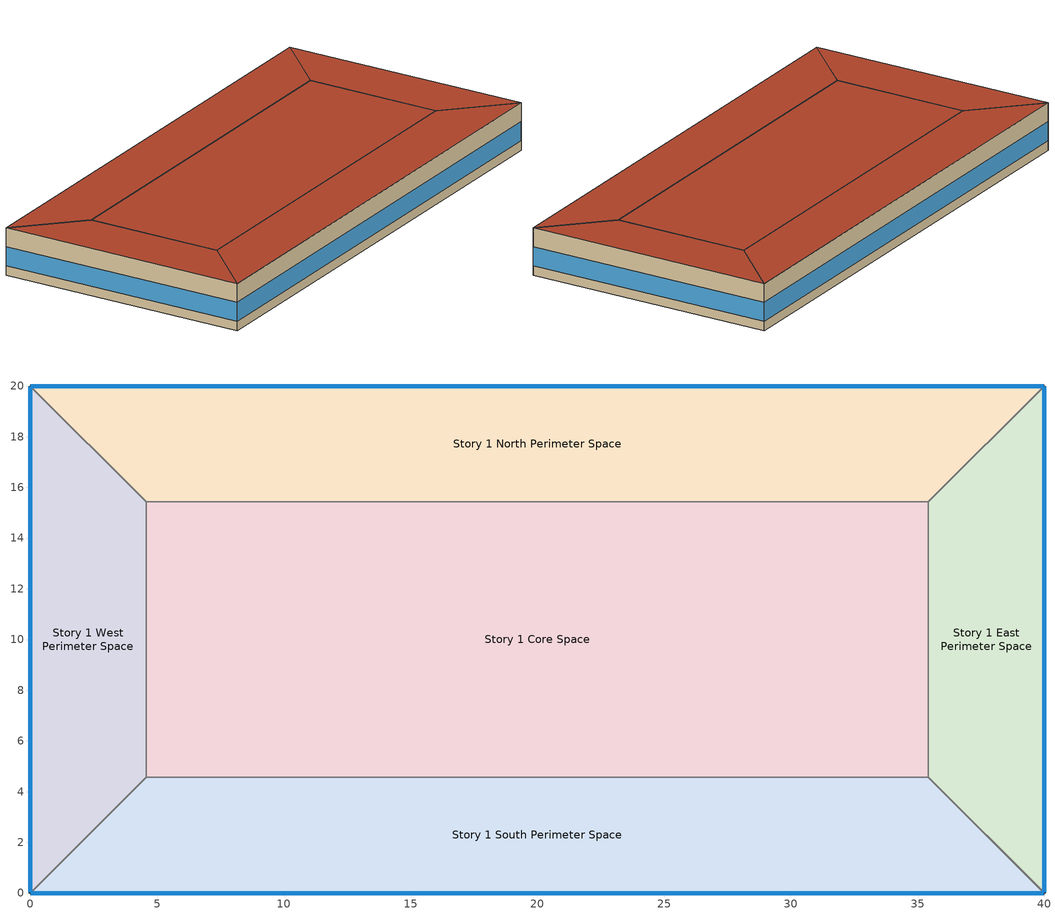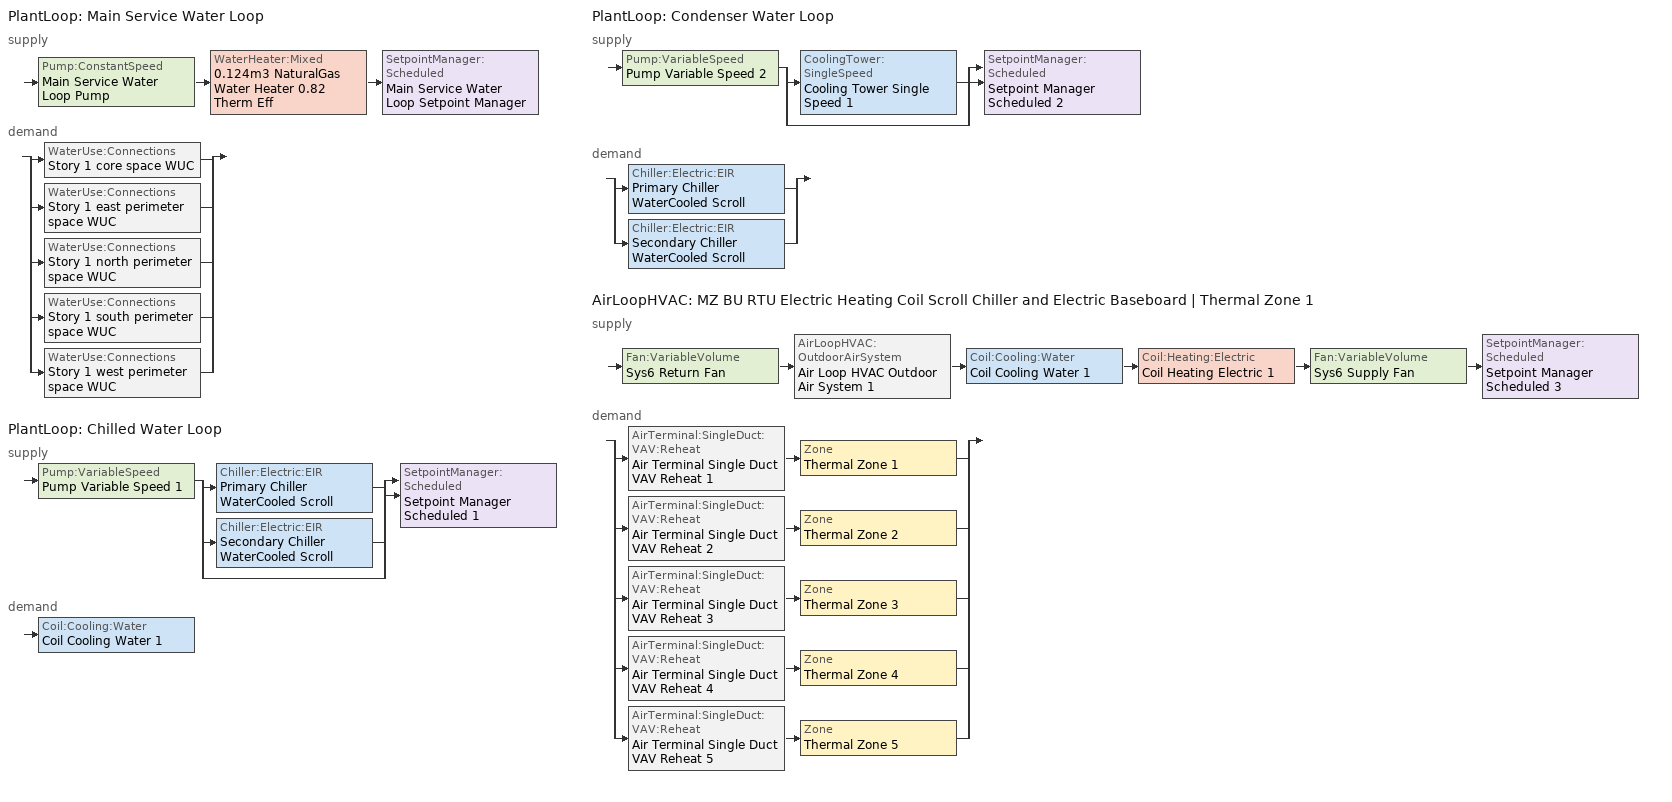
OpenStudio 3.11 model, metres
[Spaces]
Story 1 West Perimeter Space
 floor ground: 0,20 4.57,15.43 4.57,4.57 0,0 z0
 wall outside: 0,20 0,0 z0:3.8
 wall to Story 1 North Perimeter Space: 4.57,15.43 0,20 z0:3.8
 wall to Story 1 Core Space: 4.57,4.57 4.57,15.43 z0:3.8
 wall to Story 1 South Perimeter Space: 0,0 4.57,4.57 z0:3.8
 window: 0,19.97 0,0.03 z0.76:2.28
 roof outside: 0,0 4.57,4.57 4.57,15.43 0,20 z3.8
Story 1 North Perimeter Space
 floor ground: 40,20 35.43,15.43 4.57,15.43 0,20 z0
 wall outside: 40,20 0,20 z0:3.8
 wall to Story 1 East Perimeter Space: 35.43,15.43 40,20 z0:3.8
 wall to Story 1 Core Space: 4.57,15.43 35.43,15.43 z0:3.8
 window: 39.97,20 0.03,20 z0.76:2.28
 roof outside: 35.43,15.43 40,20 0,20 4.57,15.43 z3.8
Story 1 East Perimeter Space
 floor ground: 40,20 40,0 35.43,4.57 35.43,15.43 z0
 wall outside: 40,0 40,20 z0:3.8
 wall to Story 1 South Perimeter Space: 35.43,4.57 40,0 z0:3.8
 wall to Story 1 Core Space: 35.43,15.43 35.43,4.57 z0:3.8
 window: 40,0.03 40,19.97 z0.76:2.28
 roof outside: 40,0 40,20 35.43,15.43 35.43,4.57 z3.8
Story 1 South Perimeter Space
 floor ground: 35.43,4.57 40,0 0,0 4.57,4.57 z0
 wall outside: 0,0 40,0 z0:3.8
 wall to Story 1 Core Space: 35.43,4.57 4.57,4.57 z0:3.8
 window: 0.03,0 39.97,0 z0.76:2.28
 roof outside: 40,0 35.43,4.57 4.57,4.57 0,0 z3.8
Story 1 Core Space
 floor ground: 35.43,15.43 35.43,4.57 4.57,4.57 4.57,15.43 z0
 roof outside: 35.43,4.57 35.43,15.43 4.57,15.43 4.57,4.57 z3.8
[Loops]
PlantLoop 'Main Service Water Loop'
 supply: Pump:ConstantSpeed 'Main Service Water Loop Pump' > WaterHeater:Mixed '0.124m3 NaturalGas Water Heater 0.82 Therm Eff' > SetpointManager:Scheduled 'Main Service Water Loop Setpoint Manager'
 demand: split
  | WaterUse:Connections 'Story 1 core space WUC'
  | WaterUse:Connections 'Story 1 east perimeter space WUC'
  | WaterUse:Connections 'Story 1 north perimeter space WUC'
  | WaterUse:Connections 'Story 1 south perimeter space WUC'
  | WaterUse:Connections 'Story 1 west perimeter space WUC'
PlantLoop 'Chilled Water Loop'
 supply: Pump:VariableSpeed 'Pump Variable Speed 1' > split
  | Chiller:Electric:EIR 'Primary Chiller WaterCooled Scroll'
  | Chiller:Electric:EIR 'Secondary Chiller WaterCooled Scroll'
  | bypass
  join > SetpointManager:Scheduled 'Setpoint Manager Scheduled 1'
 demand: Coil:Cooling:Water 'Coil Cooling Water 1'
PlantLoop 'Condenser Water Loop'
 supply: Pump:VariableSpeed 'Pump Variable Speed 2' > split
  | CoolingTower:SingleSpeed 'Cooling Tower Single Speed 1'
  | bypass
  join > SetpointManager:Scheduled 'Setpoint Manager Scheduled 2'
 demand: split
  | Chiller:Electric:EIR 'Primary Chiller WaterCooled Scroll'
  | Chiller:Electric:EIR 'Secondary Chiller WaterCooled Scroll'
AirLoopHVAC 'MZ BU RTU Electric Heating Coil Scroll Chiller and Electric Baseboard | Thermal Zone 1'
 supply: Fan:VariableVolume 'Sys6 Return Fan' > AirLoopHVAC:OutdoorAirSystem 'Air Loop HVAC Outdoor Air System 1' > Coil:Cooling:Water 'Coil Cooling Water 1' > Coil:Heating:Electric 'Coil Heating Electric 1' > Fan:VariableVolume 'Sys6 Supply Fan' > SetpointManager:Scheduled 'Setpoint Manager Scheduled 3'
 demand: split
  | AirTerminal:SingleDuct:VAV:Reheat 'Air Terminal Single Duct VAV Reheat 1' > Zone 'Thermal Zone 1'
  | AirTerminal:SingleDuct:VAV:Reheat 'Air Terminal Single Duct VAV Reheat 2' > Zone 'Thermal Zone 2'
  | AirTerminal:SingleDuct:VAV:Reheat 'Air Terminal Single Duct VAV Reheat 3' > Zone 'Thermal Zone 3'
  | AirTerminal:SingleDuct:VAV:Reheat 'Air Terminal Single Duct VAV Reheat 4' > Zone 'Thermal Zone 4'
  | AirTerminal:SingleDuct:VAV:Reheat 'Air Terminal Single Duct VAV Reheat 5' > Zone 'Thermal Zone 5'
[Building]
Small Office: North Axis {deg}=-0; Space Type=ASHRAE 189.1-2009 ClimateZone 4-8 SmallOffice; Default Construction Set=ASHRAE 189.1-2009 ClimateZone 5 (smoff) ConstSet
[ClimateZones]
Climate Zone Institution Name 1=ASHRAE; Climate Zone Document Name 1=ANSI/ASHRAE Standard 169; Climate Zone Document Year 1=2006; Climate Zone Institution Name 2=CEC; Climate Zone Document Name 2=California Climate Zone Descriptions; Climate Zone Document Year 2=1995
[Site]
Site 1: Latitude {deg}=43.67; Longitude {deg}=-79.63; Time Zone {hr}=-5; Elevation {m}=173
[SizingPeriod:DesignDay] Barometric Pressure {Pa}=99264; Sky Clearness=0; Rain Indicator=No; Snow Indicator=No; Day of Month=21; Daylight Saving Time Indicator=No; Dry-Bulb Temperature Range Modifier Type=DefaultMultipliers
Name | Maximum Dry-Bulb Temperature {C} | Daily Dry-Bulb Temperature Range {deltaC} | Wind Speed {m/s} | Wind Direction {deg} | Month | Day Type | Humidity Condition Type | Wetbulb or DewPoint at Maximum Dry-Bulb {C} | Solar Model Indicator | ASHRAE Clear Sky Optical Depth for Beam Irradiance | ASHRAE Clear Sky Optical Depth for Diffuse Irradiance | Enthalpy at Maximum Dry-Bulb {J/kg}
Toronto Int'l Ann Clg .4% Condns DB=>MWB | 31.2 | 10.2 | 5.8 | 270 | 7 | SummerDesignDay | Wetbulb | 22.2 | ASHRAETau | 0.473 | 1.952
Toronto Int'l Ann Clg .4% Condns WB=>MDB | 29 | 10.2 | 5.8 | 270 | 7 | SummerDesignDay | Wetbulb | 23.6 | ASHRAETau | 0.473 | 1.952
Toronto Int'l Ann Clg .4% Condns Enth=>MDB | 29.1 | 10.2 | 5.8 | 270 | 7 | SummerDesignDay | Enthalpy |  | ASHRAETau | 0.473 | 1.952 | 71300
Toronto Int'l Ann Htg 99.6% Condns DB | -18.8 | 0 | 4.3 | 340 | 1 | WinterDesignDay | Wetbulb | -18.8 | ASHRAEClearSky
Toronto Int'l Ann Clg .4% Condns DP=>MDB | 26.5 | 10.2 | 5.8 | 270 | 7 | SummerDesignDay | Dewpoint | 21.9 | ASHRAETau | 0.473 | 1.952
Toronto Int'l Ann Hum_n 99.6% Condns DP=>MCDB | -18.3 | 0 | 4.3 | 340 | 1 | WinterDesignDay | Dewpoint | -23.6 | ASHRAEClearSky
Toronto Int'l Ann Htg Wind 99.6% Condns WS=>MCDB | -6.9 | 0 | 14 | 340 | 1 | WinterDesignDay | Wetbulb | -6.9 | ASHRAEClearSky
[Construction]
000 ExtSlabCarpet 4in ClimateZone 1-8: MAT-CC05 4 HW CONCRETE, CP02 CARPET PAD
000 Exterior Door: 000 F08 Metal surface, 000 I01 25mm insulation board
000 Exterior Window: 000 Clear 3mm, 000 Air 13mm, 000 Clear 3mm
000 Interior Ceiling: 000 M11 100mm lightweight concrete, 000 F05 Ceiling air space resistance, 000 F16 Acoustic tile
000 Interior Door; 000 Interior Partition: 000 G05 25mm wood
000 Interior Floor: 000 F16 Acoustic tile, 000 F05 Ceiling air space resistance, 000 M11 100mm lightweight concrete
000 Interior Wall: 000 G01a 19mm gypsum board, 000 F04 Wall air space resistance, 000 G01a 19mm gypsum board
000 Interior Window: 000 Clear 3mm
ASHRAE 189.1-2009 ExtRoof IEAD ClimateZone 2-5: Roof Membrane, Roof Insulation [21], Metal Decking
ASHRAE 189.1-2009 ExtWall Mass ClimateZone 5: 1IN Stucco, 8IN Concrete HW, Wall Insulation [40], 1/2IN Gypsum
ASHRAE 189.1-2009 ExtWindow ClimateZone 4-5: Theoretical Glass [207]
[DefaultConstructionSet]
ASHRAE 189.1-2009 ClimateZone 5 (smoff) ConstSet: Default Exterior Surface Constructions=ASHRAE 189.1-2009 ClimateZone 5 (smoff) Exterior DefSurfCons; Default Interior Surface Constructions=000 Interior DefSurfCons; Default Ground Contact Surface Constructions=000 Ground DefSurfCons; Default Exterior SubSurface Constructions=ASHRAE 189.1-2009 ClimateZone 5 (smoff) Exterior DefSubCons; Default Interior SubSurface Constructions=000 Interior DefSubCons; Interior Partition Construction=000 Interior Partition
[DefaultSubSurfaceConstructions] Glass Door Construction=000 Exterior Window; Skylight Construction=000 Exterior Window; Tubular Daylight Dome Construction=000 Interior Window; Tubular Daylight Diffuser Construction=000 Interior Window
Name | Fixed Window Construction | Operable Window Construction | Door Construction
000 Interior DefSubCons | 000 Interior Window | 000 Interior Window | 000 Interior Door
ASHRAE 189.1-2009 ClimateZone 5 (smoff) Exterior DefSubCons | ASHRAE 189.1-2009 ExtWindow ClimateZone 4-5 | ASHRAE 189.1-2009 ExtWindow ClimateZone 4-5 | 000 Exterior Door
[DefaultSurfaceConstructions]
Name | Floor Construction | Wall Construction | Roof Ceiling Construction
000 Ground DefSurfCons | 000 ExtSlabCarpet 4in ClimateZone 1-8 | 000 ExtSlabCarpet 4in ClimateZone 1-8 | 000 ExtSlabCarpet 4in ClimateZone 1-8
000 Interior DefSurfCons | 000 Interior Floor | 000 Interior Wall | 000 Interior Ceiling
ASHRAE 189.1-2009 ClimateZone 5 (smoff) Exterior DefSurfCons | 000 ExtSlabCarpet 4in ClimateZone 1-8 | ASHRAE 189.1-2009 ExtWall Mass ClimateZone 5 | ASHRAE 189.1-2009 ExtRoof IEAD ClimateZone 2-5
[Material]
Name | Roughness | Thickness {m} | Conductivity {W/m-K} | Density {kg/m3} | Specific Heat {J/kg-K} | Thermal Absorptance | Solar Absorptance | Visible Absorptance
000 F08 Metal surface | Smooth | 0.0008 | 45.28 | 7824 | 500
000 F16 Acoustic tile | MediumSmooth | 0.0191 | 0.06 | 368 | 590
000 G01a 19mm gypsum board | MediumSmooth | 0.019 | 0.16 | 800 | 1090
000 G05 25mm wood | MediumSmooth | 0.0254 | 0.15 | 608 | 1630
000 I01 25mm insulation board | MediumRough | 0.0254 | 0.03 | 43 | 1210
000 M11 100mm lightweight concrete | MediumRough | 0.1016 | 0.53 | 1280 | 840
1/2IN Gypsum | Smooth | 0.0127 | 0.16 | 784.9 | 830 | 0.9 | 0.92 | 0.92
1IN Stucco | Smooth | 0.0253 | 0.6918 | 1858 | 837 | 0.9 | 0.92 | 0.92
8IN Concrete HW | MediumRough | 0.2033 | 1.7296 | 2243 | 837 | 0.9 | 0.65 | 0.65
MAT-CC05 4 HW CONCRETE | Rough | 0.1016 | 1.311 | 2240 | 836.8 | 0.9 | 0.7 | 0.7
Metal Decking | MediumSmooth | 0.0015 | 45.006 | 7680 | 418.4 | 0.9 | 0.7 | 0.3
Roof Insulation [21] | MediumRough | 0.2105 | 0.049 | 265 | 836.8 | 0.9 | 0.7 | 0.7
Roof Membrane | VeryRough | 0.0095 | 0.16 | 1121.29 | 1460 | 0.9 | 0.7 | 0.7
Wall Insulation [40] | MediumRough | 0.0794 | 0.0432 | 91 | 837 | 0.9 | 0.5 | 0.5
[Material:AirGap]
Name | Thermal Resistance
000 F04 Wall air space resistance | 0.15
000 F05 Ceiling air space resistance | 0.18
[Material:NoMass]
CP02 CARPET PAD: Roughness=VeryRough; Thermal Resistance=0.2165; Thermal Absorptance=0.9; Solar Absorptance=0.7; Visible Absorptance=0.8
[WindowMaterial:Gas]
000 Air 13mm: Gas Type=Air; Thickness=0.0127
[WindowMaterial:Glazing] Optical Data Type=SpectralAverage; Thickness=0.003; Infrared Transmittance at Normal Incidence=0
Name | Solar Transmittance at Normal Incidence | Front Side Solar Reflectance at Normal Incidence | Back Side Solar Reflectance at Normal Incidence | Visible Transmittance at Normal Incidence | Front Side Visible Reflectance at Normal Incidence | Back Side Visible Reflectance at Normal Incidence | Front Side Infrared Hemispherical Emissivity | Back Side Infrared Hemispherical Emissivity | Conductivity | Dirt Correction Factor for Solar and Visible Transmittance | Solar Diffusing
000 Clear 3mm | 0.837 | 0.075 | 0.075 | 0.898 | 0.081 | 0.081 | 0.84 | 0.84 | 0.9
Theoretical Glass [207] | 0.3311 | 0.6189 | 0.6189 | 0.44 | 0.51 | 0.51 | 0.9 | 0.9 | 0.0133 | 1 | No
[DefaultScheduleSet]
SmallOffice Schedules: Number of People Schedule=NECB-A-Occupancy; People Activity Level Schedule=NECB-Activity; Lighting Schedule=NECB-A-Lighting; Electric Equipment Schedule=NECB-A-Electric-Equipment; Infiltration Schedule=Small Office Infil Quarter On
[DesignSpecification:OutdoorAir]
SmallOffice Outdoor Air: Outdoor Air Method=Sum; Outdoor Air Flow per Person=0.00253908; Outdoor Air Flow per Floor Area=0.0003048; Outdoor Air Flow Rate=0; Outdoor Air Flow Air Changes per Hour=0
[ElectricEquipment]
ASHRAE 189.1-2009 ClimateZone 4-8 SmallOffice ElecInst: Electric Equipment Definition=ASHRAE 189.1-2009 ClimateZone 4-8 SmallOffice ElecDef; Space or SpaceType=ASHRAE 189.1-2009 ClimateZone 4-8 SmallOffice
[ElectricEquipment:Definition]
ASHRAE 189.1-2009 ClimateZone 4-8 SmallOffice ElecDef: Design Level Calculation Method=Watts/Area; Watts per Space Floor Area=7.50273; Fraction Radiant=0.5
[Lights]
ASHRAE 189.1-2009 ClimateZone 4-8 SmallOffice LightsInst: Lights Definition=ASHRAE 189.1-2009 ClimateZone 4-8 SmallOffice LightsDef; Space or SpaceType=ASHRAE 189.1-2009 ClimateZone 4-8 SmallOffice
[Lights:Definition]
ASHRAE 189.1-2009 ClimateZone 4-8 SmallOffice LightsDef: Design Level Calculation Method=Watts/Area; Watts per Space Floor Area=7.10001; Fraction Radiant=0.5; Fraction Visible=0.2
[People]
ASHRAE 189.1-2009 ClimateZone 4-8 SmallOffice PeopInst: People Definition=SmallOffice PeopDef; Space or SpaceType=ASHRAE 189.1-2009 ClimateZone 4-8 SmallOffice; Work Efficiency Schedule=Work Efficiency Schedule; Clothing Insulation Calculation Method=ClothingInsulationSchedule; Clothing Insulation Schedule=Clothing Schedule; Air Velocity Schedule=Air Velocity Schedule
[People:Definition]
SmallOffice PeopDef: Number of People Calculation Method=People/Area; People per Space Floor Area {person/m2}=0.0500182; Fraction Radiant=0.3
[SpaceInfiltration:DesignFlowRate]
ASHRAE 189.1-2009 ClimateZone 4-8 SmallOffice Infil: Space or SpaceType=ASHRAE 189.1-2009 ClimateZone 4-8 SmallOffice; Schedule=Always On; Design Flow Rate Calculation Method=Flow/ExteriorArea; Flow per Exterior Surface Area {m3/s-m2}=0.000250063; Density Basis=Outdoor
[SpaceType]
ASHRAE 189.1-2009 ClimateZone 4-8 SmallOffice: Default Schedule Set=SmallOffice Schedules; Design Specification Outdoor Air Object=SmallOffice Outdoor Air; Standards Building Type=Space Function; Standards Space Type=Office enclosed > 25 m2
[ThermostatSetpoint:DualSetpoint] Heating Setpoint Temperature Schedule=Small Office HtgSetp; Cooling Setpoint Temperature Schedule=Small Office ClgSetp
Thermal Zone 1 Thermostat; Thermal Zone 2 Thermostat; Thermal Zone 3 Thermostat; Thermal Zone 4 Thermostat; Thermal Zone 5 Thermostat
[BuildingStory]
Story 1: Nominal Z Coordinate {m}=0; Nominal Floor to Floor Height {m}=3.8
[Space] Building Story=Story 1
Name | Thermal Zone
Story 1 West Perimeter Space | Thermal Zone 2
Story 1 North Perimeter Space | Thermal Zone 3
Story 1 East Perimeter Space | Thermal Zone 4
Story 1 South Perimeter Space | Thermal Zone 1
Story 1 Core Space | Thermal Zone 5
[ThermalZone] Use Ideal Air Loads=No
Name | Thermostat
Thermal Zone 1 | Thermal Zone 1 Thermostat
Thermal Zone 2 | Thermal Zone 2 Thermostat
Thermal Zone 3 | Thermal Zone 3 Thermostat
Thermal Zone 4 | Thermal Zone 4 Thermostat
Thermal Zone 5 | Thermal Zone 5 Thermostat
[Sizing:Zone] Zone Cooling Design Supply Air Temperature Input Method=TemperatureDifference; Zone Cooling Design Supply Air Temperature {C}=14; Zone Cooling Design Supply Air Temperature Difference {deltaC}=11; Zone Heating Design Supply Air Temperature Input Method=TemperatureDifference; Zone Heating Design Supply Air Temperature {C}=40; Zone Heating Design Supply Air Temperature Difference {deltaC}=21; Zone Cooling Design Supply Air Humidity Ratio {kg-H2O/kg-air}=0.0085; Zone Heating Design Supply Air Humidity Ratio {kg-H2O/kg-air}=0.008; Zone Heating Sizing Factor=1.3; Zone Cooling Sizing Factor=1.1; Cooling Design Air Flow Method=DesignDay; Heating Design Air Flow Method=DesignDay; Account for Dedicated Outdoor Air System=No; Dedicated Outdoor Air System Control Strategy=NeutralSupplyAir; Dedicated Outdoor Air Low Setpoint Temperature for Design {C}=Autosize; Dedicated Outdoor Air High Setpoint Temperature for Design {C}=Autosize; Zone Load Sizing Method=Sensible Load Only No Latent Load; Zone Latent Cooling Design Supply Air Humidity Ratio Input Method=HumidityRatioDifference; Zone Cooling Design Supply Air Humidity Ratio Difference {kgWater/kgDryAir}=0.005; Zone Latent Heating Design Supply Air Humidity Ratio Input Method=HumidityRatioDifference; Zone Humidification Design Supply Air Humidity Ratio Difference {kgWater/kgDryAir}=0.005; Sizing Option=Coincident; Heating Coil Sizing Method=None; Maximum Heating Capacity To Cooling Load Sizing Ratio {W/W}=1
Thermal Zone 1; Thermal Zone 2; Thermal Zone 3; Thermal Zone 4; Thermal Zone 5
[Zone equipment]
Thermal Zone 1: Zone HVAC Baseboard Convective Electric 1, Air Terminal Single Duct VAV Reheat 1
Thermal Zone 2: Zone HVAC Baseboard Convective Electric 2, Air Terminal Single Duct VAV Reheat 2
Thermal Zone 3: Zone HVAC Baseboard Convective Electric 3, Air Terminal Single Duct VAV Reheat 3
Thermal Zone 4: Zone HVAC Baseboard Convective Electric 4, Air Terminal Single Duct VAV Reheat 4
Thermal Zone 5: Zone HVAC Baseboard Convective Electric 5, Air Terminal Single Duct VAV Reheat 5
[PlantLoop] Glycol Concentration=0; Plant Loop Volume {m3}=Autocalculate; Load Distribution Scheme=Optimal
Name | Maximum Loop Temperature {C}
Main Service Water Loop | 60
Chilled Water Loop; Condenser Water Loop
[Sizing:Plant] Sizing Option=NonCoincident; Zone Timesteps in Averaging Window=1; Coincident Sizing Factor Mode=None
Name | Loop Type | Design Loop Exit Temperature {C} | Loop Design Temperature Difference {deltaC}
Main Service Water Loop | Heating | 60 | 5
Chilled Water Loop | Cooling | 7 | 6
Condenser Water Loop | Condenser | 29 | 6
[SetpointManager:Scheduled] Control Variable=Temperature
Name | Schedule
Main Service Water Loop Setpoint Manager | SHW Temp 60.0C
Setpoint Manager Scheduled 1 | CHW Temp
Setpoint Manager Scheduled 2 | CW Temp
Setpoint Manager Scheduled 3 | Supply Air Temp
[Pump:ConstantSpeed]
Main Service Water Loop Pump: Rated Flow Rate {m3/s}=autosize; Rated Pump Head {Pa}=179532; Rated Power Consumption {W}=autosize; Motor Efficiency=0.9; Fraction of Motor Inefficiencies to Fluid Stream=0; Pump Control Type=Intermittent; Design Power Sizing Method=PowerPerFlowPerPressure; Design Electric Power per Unit Flow Rate {W/(m3/s)}=348701.1; Design Shaft Power per Unit Flow Rate per Unit Head {W-s/m3-Pa}=1.28205
[WaterHeater:Mixed]
0.124m3 NaturalGas Water Heater 0.82 Therm Eff: Tank Volume {m3}=0.1239; Setpoint Temperature Schedule=SHW Temp 60.0C; Deadband Temperature Difference {deltaC}=2; Maximum Temperature Limit {C}=82.22; Heater Control Type=Cycle; Heater Maximum Capacity {W}=6473.8; Heater Fuel Type=NaturalGas; Heater Thermal Efficiency=0.82; Part Load Factor Curve=SWH-EFFFPLR-NECB2011; Off Cycle Parasitic Fuel Consumption Rate {W}=24.0769; Off Cycle Parasitic Fuel Type=NaturalGas; Off Cycle Parasitic Heat Fraction to Tank=0.8; On Cycle Parasitic Fuel Consumption Rate {W}=24.0769; On Cycle Parasitic Fuel Type=NaturalGas; On Cycle Parasitic Heat Fraction to Tank=0; Ambient Temperature Indicator=Schedule; Ambient Temperature Schedule=SHW Ambient Temp 22C; Off Cycle Loss Coefficient to Ambient Temperature {W/K}=4.48063; On Cycle Loss Coefficient to Ambient Temperature {W/K}=4.48063; Use Side Effectiveness=1; Source Side Effectiveness=1; Use Side Design Flow Rate {m3/s}=autosize; Source Side Design Flow Rate {m3/s}=autosize; Indirect Water Heating Recovery Time {hr}=1.5; Source Side Flow Control Mode=IndirectHeatPrimarySetpoint
[WaterHeater:Sizing]
0.124m3 NaturalGas Water Heater 0.82 Therm Eff: Design Mode=PeakDraw; Time Storage Can Meet Peak Draw {hr}=0.538503; Time for Tank Recovery {hr}=0; Nominal Tank Volume for Autosizing Plant Connections {m3}=1
[WaterUse:Equipment:Definition] Target Temperature Schedule=SHW Target 60.0C
Name | Peak Flow Rate {m3/s}
Story 1 core space Water Use Def | 8.01002e-06
Story 1 east perimeter space Water Use Def; Story 1 west perimeter space Water Use Def | 1.68535e-06
Story 1 north perimeter space Water Use Def; Story 1 south perimeter space Water Use Def | 3.86986e-06
[WaterUse:Equipment] Flow Rate Fraction Schedule=NECB-A-Service Water Heating
Name | Water Use Equipment Definition | Space
Story 1 core space | Story 1 core space Water Use Def | Story 1 Core Space
Story 1 east perimeter space | Story 1 east perimeter space Water Use Def | Story 1 East Perimeter Space
Story 1 north perimeter space | Story 1 north perimeter space Water Use Def | Story 1 North Perimeter Space
Story 1 south perimeter space | Story 1 south perimeter space Water Use Def | Story 1 South Perimeter Space
Story 1 west perimeter space | Story 1 west perimeter space Water Use Def | Story 1 West Perimeter Space
[WaterUse:Connections] Drain Water Heat Exchanger Type=None; Drain Water Heat Exchanger Destination=Plant
Name | Water Use Equipment Name 1
Story 1 core space WUC | Story 1 core space
Story 1 east perimeter space WUC | Story 1 east perimeter space
Story 1 north perimeter space WUC | Story 1 north perimeter space
Story 1 south perimeter space WUC | Story 1 south perimeter space
Story 1 west perimeter space WUC | Story 1 west perimeter space
[Pump:VariableSpeed] Pump Control Type=Intermittent; Skin Loss Radiative Fraction=0.5; Design Power Sizing Method=PowerPerFlowPerPressure; Design Electric Power per Unit Flow Rate {W/(m3/s)}=348701.1; Design Shaft Power per Unit Flow Rate per Unit Head {W-s/m3-Pa}=1.28205; Design Minimum Flow Rate Fraction=0
Pump Variable Speed 1; Pump Variable Speed 2
[Chiller:Electric:EIR] Reference Capacity {W}=Autosize; Reference COP {W/W}=5.5; Reference Chilled Water Flow Rate {m3/s}=Autosize; Condenser Type=WaterCooled; Design Heat Recovery Water Flow Rate {m3/s}=Autosize; Basin Heater Setpoint Temperature {C}=10; Condenser Heat Recovery Relative Capacity Fraction=1; Condenser Flow Control=ConstantFlow; Condenser Minimum Flow Fraction=0.2; Thermosiphon Minimum Temperature Difference=0
Name | Cooling Capacity Function of Temperature Curve | Electric Input to Cooling Output Ratio Function of Temperature Curve | Electric Input to Cooling Output Ratio Function of Part Load Ratio Curve
Primary Chiller WaterCooled Scroll | Curve Biquadratic 1 | Curve Biquadratic 2 | Curve Quadratic 1
Secondary Chiller WaterCooled Scroll | Curve Biquadratic 3 | Curve Biquadratic 4 | Curve Quadratic 2
[CoolingTower:SingleSpeed]
Cooling Tower Single Speed 1: Design Water Flow Rate {m3/s}=autosize; Design Air Flow Rate {m3/s}=autosize; Fan Power at Design Air Flow Rate {W}=autosize; U-Factor Times Area Value at Design Air Flow Rate {W/K}=autosize; Air Flow Rate in Free Convection Regime {m3/s}=autosize; U-Factor Times Area Value at Free Convection Air Flow Rate {W/K}=autosize; Performance Input Method=UFactorTimesAreaAndDesignWaterFlowRate; Free Convection Capacity {W}=0; Basin Heater Capacity {W/K}=0; Basin Heater Setpoint Temperature {C}=2; Evaporation Loss Mode=LossFactor; Evaporation Loss Factor {percent/K}=0.2; Drift Loss Percent {percent}=0.008; Blowdown Calculation Mode=ConcentrationRatio; Blowdown Concentration Ratio=3; Capacity Control=FanCycling; Number of Cells=1; Cell Control=MinimalCell; Cell Minimum  Water Flow Rate Fraction=0.33; Cell Maximum Water Flow Rate Fraction=2.5; Sizing Factor=1; Free Convection Air Flow Rate Sizing Factor=0.1; Free Convection U-Factor Times Area Value Sizing Factor=0.1; Heat Rejection Capacity and Nominal Capacity Sizing Ratio=1.25; Free Convection Nominal Capacity Sizing Factor=0.1; Design Inlet Air Dry-Bulb Temperature {C}=35; Design Inlet Air Wet-Bulb Temperature {C}=24; Design Approach Temperature {deltaC}=5; Design Range Temperature {deltaC}=6
[AirLoopHVAC]
MZ BU RTU Electric Heating Coil Scroll Chiller and Electric Baseboard | Thermal Zone 1: Availability Schedule=Always On Discrete; Design Supply Air Flow Rate {m3/s}=autosize; Design Return Air Flow Fraction of Supply Air Flow=1
[Sizing:System]
MZ BU RTU Electric Heating Coil Scroll Chiller and Electric Baseboard | Thermal Zone 1: Design Outdoor Air Flow Rate {m3/s}=Autosize; Central Heating Maximum System Air Flow Ratio=0.3; Preheat Design Temperature {C}=7; Preheat Design Humidity Ratio {kg-H2O/kg-Air}=0.008; Precool Design Temperature {C}=12.8; Precool Design Humidity Ratio {kg-H2O/kg-Air}=0.008; Central Cooling Design Supply Air Temperature {C}=13; Central Heating Design Supply Air Temperature {C}=13.1; 100% Outdoor Air in Cooling=No; 100% Outdoor Air in Heating=No; Central Cooling Design Supply Air Humidity Ratio {kg-H2O/kg-Air}=0.0085; Zone Maximum Outdoor Air Fraction=1; Cooling Supply Air Flow Rate Per Floor Area {m3/s-m2}=0.00996765; Cooling Fraction of Autosized Cooling Supply Air Flow Rate=1; Cooling Supply Air Flow Rate Per Unit Cooling Capacity {m3/s-W}=3.94755e-05; Heating Supply Air Flow Rate Per Floor Area {m3/s-m2}=0.00996765; Heating Fraction of Autosized Heating Supply Air Flow Rate=1; Heating Fraction of Autosized Cooling Supply Air Flow Rate=1; Heating Supply Air Flow Rate Per Unit Heating Capacity {m3/s-W}=3.15882e-05; Cooling Design Capacity Method=CoolingDesignCapacity; Cooling Design Capacity {W}=autosize; Cooling Design Capacity Per Floor Area {W/m2}=234.7; Fraction of Autosized Cooling Design Capacity=1; Heating Design Capacity Method=HeatingDesignCapacity; Heating Design Capacity {W}=autosize; Heating Design Capacity Per Floor Area {W/m2}=157; Fraction of Autosized Heating Design Capacity=1; Central Cooling Capacity Control Method=OnOff; Occupant Diversity=autosize; Heating Coil Sizing Method=None; Maximum Heating Capacity To Cooling Capacity Sizing Ratio {W/W}=1
[Fan:VariableVolume] Availability Schedule=Always On Discrete; Fan Total Efficiency=0.6045; Pressure Rise {Pa}=1017.592; Maximum Flow Rate {m3/s}=Autosize; Fan Power Minimum Flow Rate Input Method=FixedFlowRate; Fan Power Minimum Flow Fraction=0; Fan Power Minimum Air Flow Rate {m3/s}=0; Motor Efficiency=0.93; Motor In Airstream Fraction=1; Fan Power Coefficient 1=0.0407599; Fan Power Coefficient 2=0.088045; Fan Power Coefficient 3=-0.0729261; Fan Power Coefficient 4=0.94374; Fan Power Coefficient 5=0
Sys6 Supply Fan; Sys6 Return Fan
[Coil:Heating:Electric] Availability Schedule=Always On Discrete
Coil Heating Electric 1; Coil Heating Electric 2; Coil Heating Electric 3; Coil Heating Electric 4; Coil Heating Electric 5; Coil Heating Electric 6
[Coil:Cooling:Water]
Coil Cooling Water 1: Availability Schedule=Always On Discrete
[Controller:WaterCoil]
Controller Water Coil 1: Water Coil=Coil Cooling Water 1; Action=Reverse
[Controller:OutdoorAir]
Controller Outdoor Air 1: Minimum Outdoor Air Flow Rate {m3/s}=autosize; Maximum Outdoor Air Flow Rate {m3/s}=Autosize; Economizer Control Type=NoEconomizer; Economizer Control Action Type=ModulateFlow; Economizer Maximum Limit Dry-Bulb Temperature {C}=28; Economizer Maximum Limit Enthalpy {J/kg}=64000; Economizer Minimum Limit Dry-Bulb Temperature {C}=-100; Lockout Type=NoLockout; Minimum Limit Type=FixedMinimum; Controller Mechanical Ventilation=Controller Mechanical Ventilation 1; High Humidity Control=No; High Humidity Outdoor Air Flow Ratio=1; Control High Indoor Humidity Based on Outdoor Humidity Ratio=Yes; Heat Recovery Bypass Control Type=BypassWhenWithinEconomizerLimits; Economizer Operation Staging=InterlockedWithMechanicalCooling
[Controller:MechanicalVentilation]
Controller Mechanical Ventilation 1: Availability Schedule=Always On Discrete; System Outdoor Air Method=ZoneSum
[AirLoopHVAC:OutdoorAirSystem]
Air Loop HVAC Outdoor Air System 1: Controller=Controller Outdoor Air 1
[ZoneHVAC:Baseboard:Convective:Electric] Availability Schedule=Always On Discrete; Nominal Capacity {W}=autosize; Efficiency=1
Zone HVAC Baseboard Convective Electric 1; Zone HVAC Baseboard Convective Electric 2; Zone HVAC Baseboard Convective Electric 3; Zone HVAC Baseboard Convective Electric 4; Zone HVAC Baseboard Convective Electric 5
[AirTerminal:SingleDuct:VAV:Reheat] Availability Schedule=Always On Discrete; Maximum Air Flow Rate {m3/s}=AutoSize; Zone Minimum Air Flow Input Method=Constant; Constant Minimum Air Flow Fraction=0.3; Maximum Hot Water or Steam Flow Rate {m3/s}=AutoSize; Minimum Hot Water or Steam Flow Rate {m3/s}=0; Convergence Tolerance=0.001; Damper Heating Action=Normal; Maximum Flow per Zone Floor Area During Reheat {m3/s-m2}=AutoSize; Maximum Flow Fraction During Reheat=0.5; Maximum Reheat Air Temperature {C}=43; Control For Outdoor Air=No
Name | Fixed Minimum Air Flow Rate {m3/s} | Reheat Coil
Air Terminal Single Duct VAV Reheat 1 | 0.32383 | Coil Heating Electric 2
Air Terminal Single Duct VAV Reheat 2 | 0.14103 | Coil Heating Electric 3
Air Terminal Single Duct VAV Reheat 3 | 0.32383 | Coil Heating Electric 4
Air Terminal Single Duct VAV Reheat 4 | 0.14103 | Coil Heating Electric 5
Air Terminal Single Duct VAV Reheat 5 | 0.670279 | Coil Heating Electric 6
[Schedule:Constant]
Always On Discrete: Value=1
[Schedule:Ruleset]
Name | Default Day Schedule | Summer Design Day Schedule | Winter Design Day Schedule
Always On | Always On Default Schedule | Always On Summer Design Day | Always On Winter Design Day
Small Office HtgSetp | Small Office HtgSetp Default Schedule | Small Office HtgSetp Summer Design Day | Small Office HtgSetp Winter Design Day
Small Office Infil Quarter On | Small Office Infil Quarter On Default Schedule | Small Office Infil Quarter On Summer Design Day | Small Office Infil Quarter On Winter Design Day
Small Office ClgSetp | Small Office ClgSetp Default Schedule | Small Office ClgSetp Summer Design Day | Small Office ClgSetp Winter Design Day
Clothing Schedule | Clothing Schedule Default Winter Clothes
Air Velocity Schedule | Air Velocity Schedule Default
Work Efficiency Schedule | Work Efficiency Schedule Default
NECB-A-Occupancy | NECB-A-Occupancy Default
NECB-Activity | NECB-Activity Default | NECB-Activity Summer Design Day | NECB-Activity Winter Design Day
NECB-A-Electric-Equipment | NECB-A-Electric-Equipment Default
NECB-A-Lighting | NECB-A-Lighting Default
SHW Temp 60.0C | SHW Temp 60.0C Default
SHW Ambient Temp 22C | SHW Ambient Temp 22C Default
SHW Target 60.0C | SHW Target 60.0C Default
NECB-A-Service Water Heating | NECB-A-Service Water Heating Default
CHW Temp | CHW Temp Default
CW Temp | CW Temp Default
Supply Air Temp | Supply Air Temp Default
[Schedule:Day]
Always On Default Schedule; Always On Winter Design Day; Always On Summer Design Day; Small Office Infil Quarter On Rule 1 Day Schedule: No, 24, 0, 1
Small Office HtgSetp Default Schedule: No, 6, 0, 15.6, 22, 0, 21, 24, 0, 15.6
Small Office HtgSetp Rule 2 Day Schedule: No, 6, 0, 15.6, 18, 0, 21, 24, 0, 15.6
Small Office HtgSetp Winter Design Day: No, 24, 0, 21
Small Office HtgSetp Rule 1 Day Schedule; Small Office HtgSetp Summer Design Day: No, 24, 0, 15.6
Small Office Infil Quarter On Default Schedule; Small Office Infil Quarter On Summer Design Day: No, 6, 0, 1, 22, 0, 0.25, 24, 0, 1
Small Office Infil Quarter On Rule 2 Day Schedule; Small Office Infil Quarter On Winter Design Day: No, 6, 0, 1, 18, 0, 0.25, 24, 0, 1
Small Office ClgSetp Default Schedule; Small Office ClgSetp Summer Design Day: No, 6, 0, 26.7, 22, 0, 24, 24, 0, 26.7
Small Office ClgSetp Rule 2 Day Schedule: No, 6, 0, 26.7, 18, 0, 24, 24, 0, 26.7
Small Office ClgSetp Rule 1 Day Schedule; Small Office ClgSetp Winter Design Day: No, 24, 0, 26.7
Clothing Schedule Default Winter Clothes: 24, 0, 1
Clothing Schedule Summer Clothes: 24, 0, 0.5
Air Velocity Schedule Default: 24, 0, 0.2
Work Efficiency Schedule Default: 24, 0, 0
NECB-A-Occupancy Default; NECB-A-Occupancy Default|Wkdy Day: No, 7, 0, 0, 8, 0, 0.1, 9, 0, 0.7, 12, 0, 0.9, 14, 0, 0.5, 17, 0, 0.9, 18, 0, 0.7, 19, 0, 0.3, 23, 0, 0.1, 24, 0, 0
NECB-A-Occupancy Sat Day; NECB-A-Occupancy Sun|Hol Day: No, 24, 0, 0
NECB-Activity Default; NECB-Activity Winter Design Day; NECB-Activity Summer Design Day: No, 24, 0, 130
NECB-A-Electric-Equipment Default; NECB-A-Electric-Equipment Default|Wkdy Day: No, 7, 0, 0.2, 8, 0, 0.3, 9, 0, 0.8, 18, 0, 0.9, 19, 0, 0.5, 21, 0, 0.3, 24, 0, 0.2
NECB-A-Electric-Equipment Sat Day; NECB-A-Electric-Equipment Sun|Hol Day: No, 24, 0, 0.2
NECB-A-Lighting Default; NECB-A-Lighting Default|Wkdy Day: No, 7, 0, 0.05, 8, 0, 0.3, 9, 0, 0.8, 17, 0, 0.9, 18, 0, 0.8, 19, 0, 0.5, 21, 0, 0.3, 23, 0, 0.1, 24, 0, 0.05
NECB-A-Lighting Sat Day; NECB-A-Lighting Sun|Hol Day; NECB-A-Service Water Heating Sat Day; NECB-A-Service Water Heating Sun|Hol Day: No, 24, 0, 0.05
SHW Temp 60.0C Default; SHW Target 60.0C Default: 24, 0, 60
SHW Ambient Temp 22C Default: 24, 0, 22
NECB-A-Service Water Heating Default; NECB-A-Service Water Heating Default|Wkdy Day: No, 7, 0, 0.05, 8, 0, 0.1, 10, 0, 0.5, 16, 0, 0.9, 17, 0, 0.7, 18, 0, 0.5, 19, 0, 0.3, 22, 0, 0.2, 24, 0, 0.05
CHW Temp Default: 24, 0, 7
CW Temp Default: 24, 0, 29
Supply Air Temp Default: 24, 0, 13
[Schedule:Rule] Date Specification Type=DateRange; Start Day=1
Name | Schedule Ruleset | Rule Order | Day Schedule | Apply Sunday | Apply Monday | Apply Tuesday | Apply Wednesday | Apply Thursday | Apply Friday | Apply Saturday | Start Month | End Month | End Day
Small Office HtgSetp Rule 2 | Small Office HtgSetp | 1 | Small Office HtgSetp Rule 2 Day Schedule | No | No | No | No | No | No | Yes | 1 | 12 | 31
Small Office HtgSetp Rule 1 | Small Office HtgSetp | 0 | Small Office HtgSetp Rule 1 Day Schedule | Yes | No | No | No | No | No | No | 1 | 12 | 31
Small Office Infil Quarter On Rule 2 | Small Office Infil Quarter On | 1 | Small Office Infil Quarter On Rule 2 Day Schedule | No | No | No | No | No | No | Yes | 1 | 12 | 31
Small Office Infil Quarter On Rule 1 | Small Office Infil Quarter On | 0 | Small Office Infil Quarter On Rule 1 Day Schedule | Yes | No | No | No | No | No | No | 1 | 12 | 31
Small Office ClgSetp Rule 2 | Small Office ClgSetp | 1 | Small Office ClgSetp Rule 2 Day Schedule | No | No | No | No | No | No | Yes | 1 | 12 | 31
Small Office ClgSetp Rule 1 | Small Office ClgSetp | 0 | Small Office ClgSetp Rule 1 Day Schedule | Yes | No | No | No | No | No | No | 1 | 12 | 31
Schedule Rule 1 | Clothing Schedule | 0 | Clothing Schedule Summer Clothes |  |  |  |  |  |  |  | 5 | 9 | 30
Schedule Rule 2 | NECB-A-Occupancy | 2 | NECB-A-Occupancy Default|Wkdy Day |  | Yes | Yes | Yes | Yes | Yes |  | 1 | 12 | 31
Schedule Rule 3 | NECB-A-Occupancy | 1 | NECB-A-Occupancy Sat Day |  |  |  |  |  |  | Yes | 1 | 12 | 31
Schedule Rule 4 | NECB-A-Occupancy | 0 | NECB-A-Occupancy Sun|Hol Day | Yes |  |  |  |  |  |  | 1 | 12 | 31
Schedule Rule 5 | NECB-A-Electric-Equipment | 2 | NECB-A-Electric-Equipment Default|Wkdy Day |  | Yes | Yes | Yes | Yes | Yes |  | 1 | 12 | 31
Schedule Rule 6 | NECB-A-Electric-Equipment | 1 | NECB-A-Electric-Equipment Sat Day |  |  |  |  |  |  | Yes | 1 | 12 | 31
Schedule Rule 7 | NECB-A-Electric-Equipment | 0 | NECB-A-Electric-Equipment Sun|Hol Day | Yes |  |  |  |  |  |  | 1 | 12 | 31
Schedule Rule 14 | NECB-A-Lighting | 2 | NECB-A-Lighting Default|Wkdy Day |  | Yes | Yes | Yes | Yes | Yes |  | 1 | 12 | 31
Schedule Rule 15 | NECB-A-Lighting | 1 | NECB-A-Lighting Sat Day |  |  |  |  |  |  | Yes | 1 | 12 | 31
Schedule Rule 16 | NECB-A-Lighting | 0 | NECB-A-Lighting Sun|Hol Day | Yes |  |  |  |  |  |  | 1 | 12 | 31
Schedule Rule 17 | NECB-A-Service Water Heating | 2 | NECB-A-Service Water Heating Default|Wkdy Day |  | Yes | Yes | Yes | Yes | Yes |  | 1 | 12 | 31
Schedule Rule 18 | NECB-A-Service Water Heating | 1 | NECB-A-Service Water Heating Sat Day |  |  |  |  |  |  | Yes | 1 | 12 | 31
Schedule Rule 19 | NECB-A-Service Water Heating | 0 | NECB-A-Service Water Heating Sun|Hol Day | Yes |  |  |  |  |  |  | 1 | 12 | 31
[Curve:Cubic]
SWH-EFFFPLR-NECB2011: Coefficient1 Constant=0.7576; Coefficient2 x=1.0071; Coefficient3 x**2=-1.4443; Coefficient4 x**3=0.6844; Minimum Value of x=0; Maximum Value of x=1
[Curve:Biquadratic] Minimum Value of x=5; Maximum Value of x=10; Minimum Value of y=24; Maximum Value of y=35
Name | Coefficient1 Constant | Coefficient2 x | Coefficient3 x**2 | Coefficient4 y | Coefficient5 y**2 | Coefficient6 x*y
Curve Biquadratic 1; Curve Biquadratic 3 | 1.02152 | 0.0370359 | 0.000233248 | -0.00389405 | -6.52536e-05 | -0.000268045
Curve Biquadratic 2; Curve Biquadratic 4 | 0.701769 | -0.00452016 | 0.00053311 | -0.00549821 | 0.000544579 | -0.000729032
[Curve:Quadratic] Coefficient1 Constant=0.0636912; Coefficient2 x=0.584888; Coefficient3 x**2=0.352803; Minimum Value of x=0; Maximum Value of x=1
Curve Quadratic 1; Curve Quadratic 2
